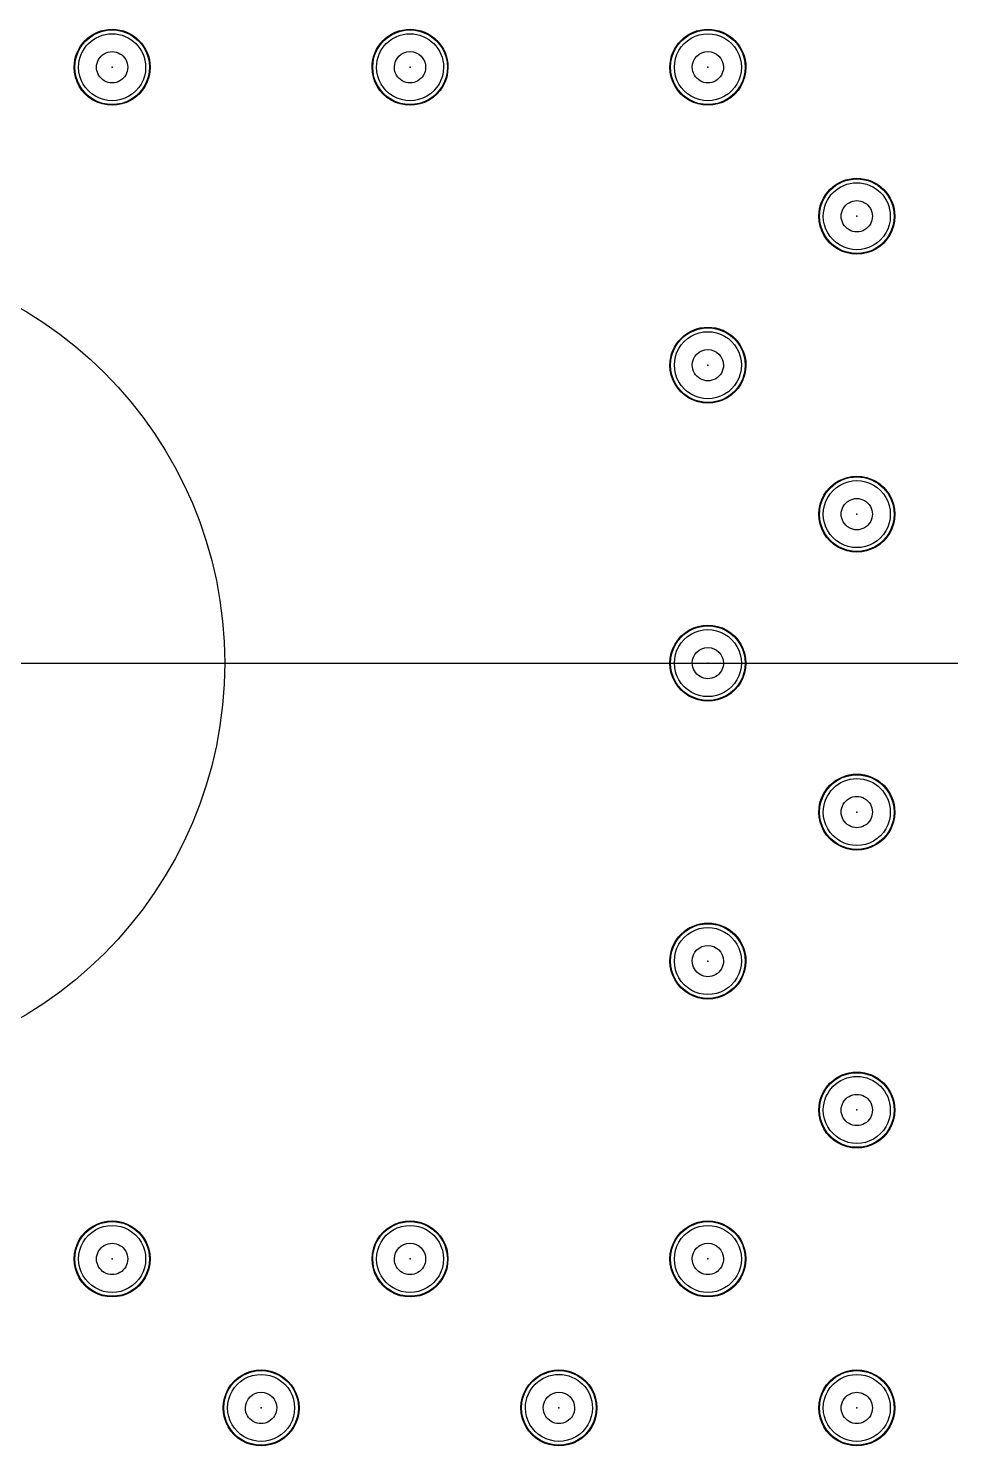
# Model space of a CAD drawing. Header units: millimetres. Extents: x 24815 to 37444, y -10619 to 6020.
# Drawn here: x 35051.74 to 35059.67, y 347.33 to 359.43 of the extents above; entities that cross this region are included whole.
import ezdxf

# ---------------------------------------------------------------- set-up
doc = ezdxf.new("R2010")
doc.units = ezdxf.units.MM
doc.linetypes.add('CENTER1', pattern=[10, 7, -1, 1, -1])

# ---------------------------------------------------------------- blocks, each defined once
blk = doc.blocks.new('A$C3CC6408C')
at = {"color": 2}
blk.add_line((-99.224, -39.4), (-79.724, -39.4), dxfattribs=at)
blk.add_line((-99.224, -39.4), (-79.724, -39.4), dxfattribs=at)
at = {"color": 2, "extrusion": (0, 0, -1)}
for centre, major_axis, start_param, end_param in [((-86.934, -34.32), (0.229, 0.229), 3.926991, 7.068583), ((-86.934, -34.32), (0.229, 0.229), 3.926991, 7.068583), ((-86.934, -34.32), (-0.225, 0.225), 5.497787, 8.63938), ((-86.934, -34.32), (-0.225, 0.225), 5.497787, 8.63938), ((-84.394, -34.32), (0.229, 0.229), 3.926991, 7.068583), ((-84.394, -34.32), (0.229, 0.229), 3.926991, 7.068583), ((-84.394, -34.32), (-0.225, 0.225), 5.497787, 8.63938), ((-84.394, -34.32), (-0.225, 0.225), 5.497787, 8.63938), ((-81.854, -34.32), (0.229, 0.229), 3.926991, 7.068583), ((-81.854, -34.32), (0.229, 0.229), 3.926991, 7.068583), ((-81.854, -34.32), (-0.225, 0.225), 5.497787, 8.63938), ((-81.854, -34.32), (-0.225, 0.225), 5.497787, 8.63938), ((-86.934, -34.32), (0.202, 0.202), 3.926991, 7.068583), ((-86.934, -34.32), (0.202, 0.202), 3.926991, 7.068583), ((-86.934, -34.32), (0.202, 0.202), 3.926991, 7.068583), ((-86.934, -34.32), (0.202, 0.202), 3.926991, 7.068583), ((-86.934, -34.32), (0.202, 0.202), 3.926991, 7.068583), ((-86.934, -34.32), (0.202, 0.202), 3.926991, 7.068583), ((-86.934, -34.32), (0.202, 0.202), 3.926991, 7.068583), ((-86.934, -34.32), (0.202, 0.202), 3.926991, 7.068583), ((-86.934, -34.32), (0.202, 0.202), 3.926991, 7.068583), ((-86.934, -34.32), (0.202, 0.202), 3.926991, 7.068583), ((-86.934, -34.32), (0.202, 0.202), 3.926991, 7.068583), ((-84.394, -34.32), (0.202, 0.202), 3.926991, 7.068583), ((-84.394, -34.32), (0.202, 0.202), 3.926991, 7.068583), ((-84.394, -34.32), (0.202, 0.202), 3.926991, 7.068583), ((-84.394, -34.32), (0.202, 0.202), 3.926991, 7.068583), ((-84.394, -34.32), (0.202, 0.202), 3.926991, 7.068583), ((-84.394, -34.32), (0.202, 0.202), 3.926991, 7.068583), ((-84.394, -34.32), (0.202, 0.202), 3.926991, 7.068583), ((-84.394, -34.32), (0.202, 0.202), 3.926991, 7.068583), ((-84.394, -34.32), (0.202, 0.202), 3.926991, 7.068583), ((-84.394, -34.32), (0.202, 0.202), 3.926991, 7.068583), ((-84.394, -34.32), (0.202, 0.202), 3.926991, 7.068583), ((-81.854, -34.32), (-0.202, 0.202), 5.497787, 8.63938), ((-81.854, -34.32), (-0.202, 0.202), 5.497787, 8.63938), ((-81.854, -34.32), (-0.202, 0.202), 5.497787, 8.63938), ((-81.854, -34.32), (-0.202, 0.202), 5.497787, 8.63938), ((-81.854, -34.32), (-0.202, 0.202), 5.497787, 8.63938), ((-81.854, -34.32), (-0.202, 0.202), 5.497787, 8.63938), ((-81.854, -34.32), (-0.202, 0.202), 5.497787, 8.63938), ((-81.854, -34.32), (-0.202, 0.202), 5.497787, 8.63938), ((-81.854, -34.32), (-0.202, 0.202), 5.497787, 8.63938), ((-81.854, -34.32), (-0.202, 0.202), 5.497787, 8.63938), ((-81.854, -34.32), (-0.202, 0.202), 5.497787, 8.63938), ((-86.934, -34.32), (-0.0943, 0.0943), 5.497787, 8.63938), ((-86.934, -34.32), (-0.0943, 0.0943), 5.497787, 8.63938), ((-84.394, -34.32), (0.0943, 0.0943), 3.926991, 7.068583), ((-84.394, -34.32), (0.0943, 0.0943), 3.926991, 7.068583), ((-81.854, -34.32), (0.0943, 0.0943), 3.926991, 7.068583), ((-81.854, -34.32), (0.0943, 0.0943), 3.926991, 7.068583), ((-86.934, -34.32), (0.229, 0.229), 0.785398, 3.926991), ((-86.934, -34.32), (0.229, 0.229), 0.785398, 3.926991), ((-86.934, -34.32), (0.225, 0.225), 0.785398, 3.926991), ((-86.934, -34.32), (0.225, 0.225), 0.785398, 3.926991), ((-86.934, -34.32), (0.202, 0.202), 0.785398, 3.926991), ((-86.934, -34.32), (0.202, 0.202), 0.785398, 3.926991), ((-86.934, -34.32), (0.202, 0.202), 0.785398, 3.926991), ((-86.934, -34.32), (0.202, 0.202), 0.785398, 3.926991), ((-86.934, -34.32), (0.202, 0.202), 0.785398, 3.926991), ((-86.934, -34.32), (0.202, 0.202), 0.785398, 3.926991), ((-86.934, -34.32), (0.202, 0.202), 0.785398, 3.926991), ((-86.934, -34.32), (0.202, 0.202), 0.785398, 3.926991), ((-86.934, -34.32), (0.202, 0.202), 0.785398, 3.926991), ((-86.934, -34.32), (0.202, 0.202), 0.785398, 3.926991), ((-86.934, -34.32), (0.202, 0.202), 0.785398, 3.926991), ((-86.934, -34.32), (0.0943, 0.0943), 0.785398, 3.926991), ((-86.934, -34.32), (0.0943, 0.0943), 0.785398, 3.926991), ((-84.394, -34.32), (0.229, 0.229), 0.785398, 3.926991), ((-84.394, -34.32), (0.229, 0.229), 0.785398, 3.926991), ((-84.394, -34.32), (-0.225, 0.225), 2.356194, 5.497787), ((-84.394, -34.32), (-0.225, 0.225), 2.356194, 5.497787), ((-84.394, -34.32), (-0.202, 0.202), 2.356194, 5.497787), ((-84.394, -34.32), (-0.202, 0.202), 2.356194, 5.497787), ((-84.394, -34.32), (-0.202, 0.202), 2.356194, 5.497787), ((-84.394, -34.32), (-0.202, 0.202), 2.356194, 5.497787), ((-84.394, -34.32), (-0.202, 0.202), 2.356194, 5.497787), ((-84.394, -34.32), (-0.202, 0.202), 2.356194, 5.497787), ((-84.394, -34.32), (-0.202, 0.202), 2.356194, 5.497787), ((-84.394, -34.32), (-0.202, 0.202), 2.356194, 5.497787), ((-84.394, -34.32), (-0.202, 0.202), 2.356194, 5.497787), ((-84.394, -34.32), (-0.202, 0.202), 2.356194, 5.497787), ((-84.394, -34.32), (-0.202, 0.202), 2.356194, 5.497787), ((-84.394, -34.32), (0.0943, 0.0943), 0.785398, 3.926991), ((-84.394, -34.32), (0.0943, 0.0943), 0.785398, 3.926991), ((-81.854, -34.32), (0.229, 0.229), 0.785398, 3.926991), ((-81.854, -34.32), (0.229, 0.229), 0.785398, 3.926991), ((-81.854, -34.32), (-0.225, 0.225), 2.356194, 5.497787), ((-81.854, -34.32), (-0.225, 0.225), 2.356194, 5.497787), ((-81.854, -34.32), (-0.202, 0.202), 2.356194, 5.497787), ((-81.854, -34.32), (-0.202, 0.202), 2.356194, 5.497787), ((-81.854, -34.32), (-0.202, 0.202), 2.356194, 5.497787), ((-81.854, -34.32), (-0.202, 0.202), 2.356194, 5.497787), ((-81.854, -34.32), (-0.202, 0.202), 2.356194, 5.497787), ((-81.854, -34.32), (-0.202, 0.202), 2.356194, 5.497787), ((-81.854, -34.32), (-0.202, 0.202), 2.356194, 5.497787), ((-81.854, -34.32), (-0.202, 0.202), 2.356194, 5.497787), ((-81.854, -34.32), (-0.202, 0.202), 2.356194, 5.497787), ((-81.854, -34.32), (-0.202, 0.202), 2.356194, 5.497787), ((-81.854, -34.32), (-0.202, 0.202), 2.356194, 5.497787), ((-81.854, -34.32), (0.0943, 0.0943), 0.785398, 3.926991), ((-81.854, -34.32), (0.0943, 0.0943), 0.785398, 3.926991), ((-80.584, -35.59), (0.229, 0.229), 3.926991, 7.068583), ((-80.584, -35.59), (0.229, 0.229), 3.926991, 7.068583), ((-80.584, -35.59), (0.225, 0.225), 3.926991, 7.068583), ((-80.584, -35.59), (0.225, 0.225), 3.926991, 7.068583), ((-80.584, -35.59), (0.202, 0.202), 3.926991, 7.068583), ((-80.584, -35.59), (0.202, 0.202), 3.926991, 7.068583), ((-80.584, -35.59), (0.202, 0.202), 3.926991, 7.068583), ((-80.584, -35.59), (0.202, 0.202), 3.926991, 7.068583), ((-80.584, -35.59), (0.202, 0.202), 3.926991, 7.068583), ((-80.584, -35.59), (0.202, 0.202), 3.926991, 7.068583), ((-80.584, -35.59), (0.202, 0.202), 3.926991, 7.068583), ((-80.584, -35.59), (0.202, 0.202), 3.926991, 7.068583), ((-80.584, -35.59), (0.202, 0.202), 3.926991, 7.068583), ((-80.584, -35.59), (0.202, 0.202), 3.926991, 7.068583), ((-80.584, -35.59), (0.202, 0.202), 3.926991, 7.068583), ((-80.584, -35.59), (-0.0943, 0.0943), 5.497787, 8.63938), ((-80.584, -35.59), (-0.0943, 0.0943), 5.497787, 8.63938), ((-80.584, -35.59), (-0.229, 0.229), 2.356194, 5.497787), ((-80.584, -35.59), (-0.229, 0.229), 2.356194, 5.497787), ((-80.584, -35.59), (0.225, 0.225), 0.785398, 3.926991), ((-80.584, -35.59), (0.225, 0.225), 0.785398, 3.926991), ((-80.584, -35.59), (0.202, 0.202), 0.785398, 3.926991), ((-80.584, -35.59), (0.202, 0.202), 0.785398, 3.926991), ((-80.584, -35.59), (0.202, 0.202), 0.785398, 3.926991), ((-80.584, -35.59), (0.202, 0.202), 0.785398, 3.926991), ((-80.584, -35.59), (0.202, 0.202), 0.785398, 3.926991), ((-80.584, -35.59), (0.202, 0.202), 0.785398, 3.926991), ((-80.584, -35.59), (0.202, 0.202), 0.785398, 3.926991), ((-80.584, -35.59), (0.202, 0.202), 0.785398, 3.926991), ((-80.584, -35.59), (0.202, 0.202), 0.785398, 3.926991), ((-80.584, -35.59), (0.202, 0.202), 0.785398, 3.926991), ((-80.584, -35.59), (0.202, 0.202), 0.785398, 3.926991), ((-80.584, -35.59), (0.0943, 0.0943), 0.785398, 3.926991), ((-80.584, -35.59), (0.0943, 0.0943), 0.785398, 3.926991), ((-81.854, -36.86), (0.229, 0.229), 3.926991, 7.068583), ((-81.854, -36.86), (0.229, 0.229), 3.926991, 7.068583), ((-81.854, -36.86), (-0.225, 0.225), 5.497787, 8.63938), ((-81.854, -36.86), (-0.225, 0.225), 5.497787, 8.63938), ((-81.854, -36.86), (-0.202, 0.202), 5.497787, 8.63938), ((-81.854, -36.86), (-0.202, 0.202), 5.497787, 8.63938), ((-81.854, -36.86), (-0.202, 0.202), 5.497787, 8.63938), ((-81.854, -36.86), (-0.202, 0.202), 5.497787, 8.63938), ((-81.854, -36.86), (-0.202, 0.202), 5.497787, 8.63938), ((-81.854, -36.86), (-0.202, 0.202), 5.497787, 8.63938), ((-81.854, -36.86), (-0.202, 0.202), 5.497787, 8.63938), ((-81.854, -36.86), (-0.202, 0.202), 5.497787, 8.63938), ((-81.854, -36.86), (-0.202, 0.202), 5.497787, 8.63938), ((-81.854, -36.86), (-0.202, 0.202), 5.497787, 8.63938), ((-81.854, -36.86), (-0.202, 0.202), 5.497787, 8.63938), ((-81.854, -36.86), (0.0943, 0.0943), 3.926991, 7.068583), ((-81.854, -36.86), (0.0943, 0.0943), 3.926991, 7.068583), ((-81.854, -36.86), (-0.229, 0.229), 2.356194, 5.497787), ((-81.854, -36.86), (-0.229, 0.229), 2.356194, 5.497787), ((-81.854, -36.86), (-0.225, 0.225), 2.356194, 5.497787), ((-81.854, -36.86), (-0.225, 0.225), 2.356194, 5.497787), ((-81.854, -36.86), (-0.202, 0.202), 2.356194, 5.497787), ((-81.854, -36.86), (-0.202, 0.202), 2.356194, 5.497787), ((-81.854, -36.86), (-0.202, 0.202), 2.356194, 5.497787), ((-81.854, -36.86), (-0.202, 0.202), 2.356194, 5.497787), ((-81.854, -36.86), (-0.202, 0.202), 2.356194, 5.497787), ((-81.854, -36.86), (-0.202, 0.202), 2.356194, 5.497787), ((-81.854, -36.86), (-0.202, 0.202), 2.356194, 5.497787), ((-81.854, -36.86), (-0.202, 0.202), 2.356194, 5.497787), ((-81.854, -36.86), (-0.202, 0.202), 2.356194, 5.497787), ((-81.854, -36.86), (-0.202, 0.202), 2.356194, 5.497787), ((-81.854, -36.86), (-0.202, 0.202), 2.356194, 5.497787), ((-81.854, -36.86), (0.0943, 0.0943), 0.785398, 3.926991), ((-81.854, -36.86), (0.0943, 0.0943), 0.785398, 3.926991), ((-80.584, -38.13), (-0.229, 0.229), 5.497787, 8.63938), ((-80.584, -38.13), (-0.229, 0.229), 5.497787, 8.63938), ((-80.584, -38.13), (0.225, 0.225), 3.926991, 7.068583), ((-80.584, -38.13), (0.225, 0.225), 3.926991, 7.068583), ((-80.584, -38.13), (-0.202, 0.202), 5.497787, 8.63938), ((-80.584, -38.13), (-0.202, 0.202), 5.497787, 8.63938), ((-80.584, -38.13), (-0.202, 0.202), 5.497787, 8.63938), ((-80.584, -38.13), (-0.202, 0.202), 5.497787, 8.63938), ((-80.584, -38.13), (-0.202, 0.202), 5.497787, 8.63938), ((-80.584, -38.13), (-0.202, 0.202), 5.497787, 8.63938), ((-80.584, -38.13), (-0.202, 0.202), 5.497787, 8.63938), ((-80.584, -38.13), (-0.202, 0.202), 5.497787, 8.63938), ((-80.584, -38.13), (-0.202, 0.202), 5.497787, 8.63938), ((-80.584, -38.13), (-0.202, 0.202), 5.497787, 8.63938), ((-80.584, -38.13), (-0.202, 0.202), 5.497787, 8.63938), ((-80.584, -38.13), (-0.0943, 0.0943), 5.497787, 8.63938), ((-80.584, -38.13), (-0.0943, 0.0943), 5.497787, 8.63938), ((-80.584, -38.13), (0.229, 0.229), 0.785398, 3.926991), ((-80.584, -38.13), (0.229, 0.229), 0.785398, 3.926991), ((-80.584, -38.13), (0.225, 0.225), 0.785398, 3.926991), ((-80.584, -38.13), (0.225, 0.225), 0.785398, 3.926991), ((-80.584, -38.13), (0.202, 0.202), 0.785398, 3.926991), ((-80.584, -38.13), (0.202, 0.202), 0.785398, 3.926991), ((-80.584, -38.13), (0.202, 0.202), 0.785398, 3.926991), ((-80.584, -38.13), (0.202, 0.202), 0.785398, 3.926991), ((-80.584, -38.13), (0.202, 0.202), 0.785398, 3.926991), ((-80.584, -38.13), (0.202, 0.202), 0.785398, 3.926991), ((-80.584, -38.13), (0.202, 0.202), 0.785398, 3.926991), ((-80.584, -38.13), (0.202, 0.202), 0.785398, 3.926991), ((-80.584, -38.13), (0.202, 0.202), 0.785398, 3.926991), ((-80.584, -38.13), (0.202, 0.202), 0.785398, 3.926991), ((-80.584, -38.13), (0.202, 0.202), 0.785398, 3.926991), ((-80.584, -38.13), (0.0943, 0.0943), 0.785398, 3.926991), ((-80.584, -38.13), (0.0943, 0.0943), 0.785398, 3.926991), ((-81.854, -39.4), (-0.229, 0.229), 5.497787, 8.63938), ((-81.854, -39.4), (-0.229, 0.229), 5.497787, 8.63938), ((-81.854, -39.4), (-0.225, 0.225), 5.497787, 8.63938), ((-81.854, -39.4), (-0.225, 0.225), 5.497787, 8.63938), ((-81.854, -39.4), (-0.202, 0.202), 5.497787, 8.63938), ((-81.854, -39.4), (-0.202, 0.202), 5.497787, 8.63938), ((-81.854, -39.4), (-0.202, 0.202), 5.497787, 8.63938), ((-81.854, -39.4), (-0.202, 0.202), 5.497787, 8.63938), ((-81.854, -39.4), (-0.202, 0.202), 5.497787, 8.63938), ((-81.854, -39.4), (-0.202, 0.202), 5.497787, 8.63938), ((-81.854, -39.4), (-0.202, 0.202), 5.497787, 8.63938), ((-81.854, -39.4), (-0.202, 0.202), 5.497787, 8.63938), ((-81.854, -39.4), (-0.202, 0.202), 5.497787, 8.63938), ((-81.854, -39.4), (-0.202, 0.202), 5.497787, 8.63938), ((-81.854, -39.4), (-0.202, 0.202), 5.497787, 8.63938), ((-81.854, -39.4), (0.0943, 0.0943), 3.926991, 7.068583), ((-81.854, -39.4), (0.0943, 0.0943), 3.926991, 7.068583), ((-81.854, -39.4), (0.229, 0.229), 0.785398, 3.926991), ((-81.854, -39.4), (0.229, 0.229), 0.785398, 3.926991), ((-81.854, -39.4), (-0.225, 0.225), 2.356194, 5.497787), ((-81.854, -39.4), (-0.225, 0.225), 2.356194, 5.497787), ((-81.854, -39.4), (-0.202, 0.202), 2.356194, 5.497787), ((-81.854, -39.4), (-0.202, 0.202), 2.356194, 5.497787), ((-81.854, -39.4), (-0.202, 0.202), 2.356194, 5.497787), ((-81.854, -39.4), (-0.202, 0.202), 2.356194, 5.497787), ((-81.854, -39.4), (-0.202, 0.202), 2.356194, 5.497787), ((-81.854, -39.4), (-0.202, 0.202), 2.356194, 5.497787), ((-81.854, -39.4), (-0.202, 0.202), 2.356194, 5.497787), ((-81.854, -39.4), (-0.202, 0.202), 2.356194, 5.497787), ((-81.854, -39.4), (-0.202, 0.202), 2.356194, 5.497787), ((-81.854, -39.4), (-0.202, 0.202), 2.356194, 5.497787), ((-81.854, -39.4), (-0.202, 0.202), 2.356194, 5.497787), ((-81.854, -39.4), (0.0943, 0.0943), 0.785398, 3.926991), ((-81.854, -39.4), (0.0943, 0.0943), 0.785398, 3.926991), ((-80.584, -40.67), (0.229, 0.229), 3.926991, 7.068583), ((-80.584, -40.67), (0.229, 0.229), 3.926991, 7.068583), ((-80.584, -40.67), (-0.225, 0.225), 5.497787, 8.63938), ((-80.584, -40.67), (-0.225, 0.225), 5.497787, 8.63938), ((-80.584, -40.67), (0.202, 0.202), 3.926991, 7.068583), ((-80.584, -40.67), (0.202, 0.202), 3.926991, 7.068583), ((-80.584, -40.67), (0.202, 0.202), 3.926991, 7.068583), ((-80.584, -40.67), (0.202, 0.202), 3.926991, 7.068583), ((-80.584, -40.67), (0.202, 0.202), 3.926991, 7.068583), ((-80.584, -40.67), (0.202, 0.202), 3.926991, 7.068583), ((-80.584, -40.67), (0.202, 0.202), 3.926991, 7.068583), ((-80.584, -40.67), (0.202, 0.202), 3.926991, 7.068583), ((-80.584, -40.67), (0.202, 0.202), 3.926991, 7.068583), ((-80.584, -40.67), (0.202, 0.202), 3.926991, 7.068583), ((-80.584, -40.67), (0.202, 0.202), 3.926991, 7.068583), ((-80.584, -40.67), (-0.0943, 0.0943), 5.497787, 8.63938), ((-80.584, -40.67), (-0.0943, 0.0943), 5.497787, 8.63938), ((-80.584, -40.67), (0.229, 0.229), 0.785398, 3.926991), ((-80.584, -40.67), (0.229, 0.229), 0.785398, 3.926991), ((-80.584, -40.67), (0.225, 0.225), 0.785398, 3.926991), ((-80.584, -40.67), (0.225, 0.225), 0.785398, 3.926991), ((-80.584, -40.67), (0.202, 0.202), 0.785398, 3.926991), ((-80.584, -40.67), (0.202, 0.202), 0.785398, 3.926991), ((-80.584, -40.67), (0.202, 0.202), 0.785398, 3.926991), ((-80.584, -40.67), (0.202, 0.202), 0.785398, 3.926991), ((-80.584, -40.67), (0.202, 0.202), 0.785398, 3.926991), ((-80.584, -40.67), (0.202, 0.202), 0.785398, 3.926991), ((-80.584, -40.67), (0.202, 0.202), 0.785398, 3.926991), ((-80.584, -40.67), (0.202, 0.202), 0.785398, 3.926991), ((-80.584, -40.67), (0.202, 0.202), 0.785398, 3.926991), ((-80.584, -40.67), (0.202, 0.202), 0.785398, 3.926991), ((-80.584, -40.67), (0.202, 0.202), 0.785398, 3.926991), ((-80.584, -40.67), (0.0943, 0.0943), 0.785398, 3.926991), ((-80.584, -40.67), (0.0943, 0.0943), 0.785398, 3.926991), ((-81.854, -41.94), (0.229, 0.229), 3.926991, 7.068583), ((-81.854, -41.94), (0.229, 0.229), 3.926991, 7.068583), ((-81.854, -41.94), (-0.225, 0.225), 5.497787, 8.63938), ((-81.854, -41.94), (-0.225, 0.225), 5.497787, 8.63938), ((-81.854, -41.94), (-0.202, 0.202), 5.497787, 8.63938), ((-81.854, -41.94), (-0.202, 0.202), 5.497787, 8.63938), ((-81.854, -41.94), (-0.202, 0.202), 5.497787, 8.63938), ((-81.854, -41.94), (-0.202, 0.202), 5.497787, 8.63938), ((-81.854, -41.94), (-0.202, 0.202), 5.497787, 8.63938), ((-81.854, -41.94), (-0.202, 0.202), 5.497787, 8.63938), ((-81.854, -41.94), (-0.202, 0.202), 5.497787, 8.63938), ((-81.854, -41.94), (-0.202, 0.202), 5.497787, 8.63938), ((-81.854, -41.94), (-0.202, 0.202), 5.497787, 8.63938), ((-81.854, -41.94), (-0.202, 0.202), 5.497787, 8.63938), ((-81.854, -41.94), (-0.202, 0.202), 5.497787, 8.63938), ((-81.854, -41.94), (0.0943, 0.0943), 3.926991, 7.068583), ((-81.854, -41.94), (0.0943, 0.0943), 3.926991, 7.068583), ((-81.854, -41.94), (-0.229, 0.229), 2.356194, 5.497787), ((-81.854, -41.94), (-0.229, 0.229), 2.356194, 5.497787), ((-81.854, -41.94), (-0.225, 0.225), 2.356194, 5.497787), ((-81.854, -41.94), (-0.225, 0.225), 2.356194, 5.497787), ((-81.854, -41.94), (-0.202, 0.202), 2.356194, 5.497787), ((-81.854, -41.94), (-0.202, 0.202), 2.356194, 5.497787), ((-81.854, -41.94), (-0.202, 0.202), 2.356194, 5.497787), ((-81.854, -41.94), (-0.202, 0.202), 2.356194, 5.497787), ((-81.854, -41.94), (-0.202, 0.202), 2.356194, 5.497787), ((-81.854, -41.94), (-0.202, 0.202), 2.356194, 5.497787), ((-81.854, -41.94), (-0.202, 0.202), 2.356194, 5.497787), ((-81.854, -41.94), (-0.202, 0.202), 2.356194, 5.497787), ((-81.854, -41.94), (-0.202, 0.202), 2.356194, 5.497787), ((-81.854, -41.94), (-0.202, 0.202), 2.356194, 5.497787), ((-81.854, -41.94), (-0.202, 0.202), 2.356194, 5.497787), ((-81.854, -41.94), (0.0943, 0.0943), 0.785398, 3.926991), ((-81.854, -41.94), (0.0943, 0.0943), 0.785398, 3.926991), ((-80.584, -43.21), (0.229, 0.229), 3.926991, 7.068583), ((-80.584, -43.21), (0.229, 0.229), 3.926991, 7.068583), ((-80.584, -43.21), (0.225, 0.225), 3.926991, 7.068583), ((-80.584, -43.21), (0.225, 0.225), 3.926991, 7.068583), ((-80.584, -43.21), (0.202, 0.202), 3.926991, 7.068583), ((-80.584, -43.21), (0.202, 0.202), 3.926991, 7.068583), ((-80.584, -43.21), (0.202, 0.202), 3.926991, 7.068583), ((-80.584, -43.21), (0.202, 0.202), 3.926991, 7.068583), ((-80.584, -43.21), (0.202, 0.202), 3.926991, 7.068583), ((-80.584, -43.21), (0.202, 0.202), 3.926991, 7.068583), ((-80.584, -43.21), (0.202, 0.202), 3.926991, 7.068583), ((-80.584, -43.21), (0.202, 0.202), 3.926991, 7.068583), ((-80.584, -43.21), (0.202, 0.202), 3.926991, 7.068583), ((-80.584, -43.21), (0.202, 0.202), 3.926991, 7.068583), ((-80.584, -43.21), (0.202, 0.202), 3.926991, 7.068583), ((-80.584, -43.21), (-0.0943, 0.0943), 5.497787, 8.63938), ((-80.584, -43.21), (-0.0943, 0.0943), 5.497787, 8.63938), ((-80.584, -43.21), (-0.229, 0.229), 2.356194, 5.497787), ((-80.584, -43.21), (-0.229, 0.229), 2.356194, 5.497787), ((-80.584, -43.21), (0.225, 0.225), 0.785398, 3.926991), ((-80.584, -43.21), (0.225, 0.225), 0.785398, 3.926991), ((-80.584, -43.21), (0.202, 0.202), 0.785398, 3.926991), ((-80.584, -43.21), (0.202, 0.202), 0.785398, 3.926991), ((-80.584, -43.21), (0.202, 0.202), 0.785398, 3.926991), ((-80.584, -43.21), (0.202, 0.202), 0.785398, 3.926991), ((-80.584, -43.21), (0.202, 0.202), 0.785398, 3.926991), ((-80.584, -43.21), (0.202, 0.202), 0.785398, 3.926991), ((-80.584, -43.21), (0.202, 0.202), 0.785398, 3.926991), ((-80.584, -43.21), (0.202, 0.202), 0.785398, 3.926991), ((-80.584, -43.21), (0.202, 0.202), 0.785398, 3.926991), ((-80.584, -43.21), (0.202, 0.202), 0.785398, 3.926991), ((-80.584, -43.21), (0.202, 0.202), 0.785398, 3.926991), ((-80.584, -43.21), (0.0943, 0.0943), 0.785398, 3.926991), ((-80.584, -43.21), (0.0943, 0.0943), 0.785398, 3.926991), ((-86.934, -44.48), (-0.229, 0.229), 5.497787, 8.63938), ((-86.934, -44.48), (-0.229, 0.229), 5.497787, 8.63938), ((-86.934, -44.48), (0.225, 0.225), 3.926991, 7.068583), ((-86.934, -44.48), (0.225, 0.225), 3.926991, 7.068583), ((-84.394, -44.48), (-0.229, 0.229), 5.497787, 8.63938), ((-84.394, -44.48), (-0.229, 0.229), 5.497787, 8.63938), ((-84.394, -44.48), (0.225, 0.225), 3.926991, 7.068583), ((-84.394, -44.48), (0.225, 0.225), 3.926991, 7.068583), ((-81.854, -44.48), (-0.229, 0.229), 5.497787, 8.63938), ((-81.854, -44.48), (-0.229, 0.229), 5.497787, 8.63938), ((-81.854, -44.48), (-0.225, 0.225), 5.497787, 8.63938), ((-81.854, -44.48), (-0.225, 0.225), 5.497787, 8.63938), ((-86.934, -44.48), (-0.202, 0.202), 5.497787, 8.63938), ((-86.934, -44.48), (-0.202, 0.202), 5.497787, 8.63938), ((-86.934, -44.48), (-0.202, 0.202), 5.497787, 8.63938), ((-86.934, -44.48), (-0.202, 0.202), 5.497787, 8.63938), ((-86.934, -44.48), (-0.202, 0.202), 5.497787, 8.63938), ((-86.934, -44.48), (-0.202, 0.202), 5.497787, 8.63938), ((-86.934, -44.48), (-0.202, 0.202), 5.497787, 8.63938), ((-86.934, -44.48), (-0.202, 0.202), 5.497787, 8.63938), ((-86.934, -44.48), (-0.202, 0.202), 5.497787, 8.63938), ((-86.934, -44.48), (-0.202, 0.202), 5.497787, 8.63938), ((-86.934, -44.48), (-0.202, 0.202), 5.497787, 8.63938), ((-84.394, -44.48), (-0.202, 0.202), 5.497787, 8.63938), ((-84.394, -44.48), (-0.202, 0.202), 5.497787, 8.63938), ((-84.394, -44.48), (-0.202, 0.202), 5.497787, 8.63938), ((-84.394, -44.48), (-0.202, 0.202), 5.497787, 8.63938), ((-84.394, -44.48), (-0.202, 0.202), 5.497787, 8.63938), ((-84.394, -44.48), (-0.202, 0.202), 5.497787, 8.63938), ((-84.394, -44.48), (-0.202, 0.202), 5.497787, 8.63938), ((-84.394, -44.48), (-0.202, 0.202), 5.497787, 8.63938), ((-84.394, -44.48), (-0.202, 0.202), 5.497787, 8.63938), ((-84.394, -44.48), (-0.202, 0.202), 5.497787, 8.63938), ((-84.394, -44.48), (-0.202, 0.202), 5.497787, 8.63938), ((-81.854, -44.48), (-0.202, 0.202), 5.497787, 8.63938), ((-81.854, -44.48), (-0.202, 0.202), 5.497787, 8.63938), ((-81.854, -44.48), (-0.202, 0.202), 5.497787, 8.63938), ((-81.854, -44.48), (-0.202, 0.202), 5.497787, 8.63938), ((-81.854, -44.48), (-0.202, 0.202), 5.497787, 8.63938), ((-81.854, -44.48), (-0.202, 0.202), 5.497787, 8.63938), ((-81.854, -44.48), (-0.202, 0.202), 5.497787, 8.63938), ((-81.854, -44.48), (-0.202, 0.202), 5.497787, 8.63938), ((-81.854, -44.48), (-0.202, 0.202), 5.497787, 8.63938), ((-81.854, -44.48), (-0.202, 0.202), 5.497787, 8.63938), ((-81.854, -44.48), (-0.202, 0.202), 5.497787, 8.63938), ((-86.934, -44.48), (-0.0943, 0.0943), 5.497787, 8.63938), ((-86.934, -44.48), (-0.0943, 0.0943), 5.497787, 8.63938), ((-84.394, -44.48), (0.0943, 0.0943), 3.926991, 7.068583), ((-84.394, -44.48), (0.0943, 0.0943), 3.926991, 7.068583), ((-81.854, -44.48), (0.0943, 0.0943), 3.926991, 7.068583), ((-81.854, -44.48), (0.0943, 0.0943), 3.926991, 7.068583), ((-86.934, -44.48), (0.229, 0.229), 0.785398, 3.926991), ((-86.934, -44.48), (0.229, 0.229), 0.785398, 3.926991), ((-86.934, -44.48), (0.225, 0.225), 0.785398, 3.926991), ((-86.934, -44.48), (0.225, 0.225), 0.785398, 3.926991), ((-86.934, -44.48), (0.202, 0.202), 0.785398, 3.926991), ((-86.934, -44.48), (0.202, 0.202), 0.785398, 3.926991), ((-86.934, -44.48), (0.202, 0.202), 0.785398, 3.926991), ((-86.934, -44.48), (0.202, 0.202), 0.785398, 3.926991), ((-86.934, -44.48), (0.202, 0.202), 0.785398, 3.926991), ((-86.934, -44.48), (0.202, 0.202), 0.785398, 3.926991), ((-86.934, -44.48), (0.202, 0.202), 0.785398, 3.926991), ((-86.934, -44.48), (0.202, 0.202), 0.785398, 3.926991), ((-86.934, -44.48), (0.202, 0.202), 0.785398, 3.926991), ((-86.934, -44.48), (0.202, 0.202), 0.785398, 3.926991), ((-86.934, -44.48), (0.202, 0.202), 0.785398, 3.926991), ((-86.934, -44.48), (0.0943, 0.0943), 0.785398, 3.926991), ((-86.934, -44.48), (0.0943, 0.0943), 0.785398, 3.926991), ((-84.394, -44.48), (0.229, 0.229), 0.785398, 3.926991), ((-84.394, -44.48), (0.229, 0.229), 0.785398, 3.926991), ((-84.394, -44.48), (-0.225, 0.225), 2.356194, 5.497787), ((-84.394, -44.48), (-0.225, 0.225), 2.356194, 5.497787), ((-84.394, -44.48), (-0.202, 0.202), 2.356194, 5.497787), ((-84.394, -44.48), (-0.202, 0.202), 2.356194, 5.497787), ((-84.394, -44.48), (-0.202, 0.202), 2.356194, 5.497787), ((-84.394, -44.48), (-0.202, 0.202), 2.356194, 5.497787), ((-84.394, -44.48), (-0.202, 0.202), 2.356194, 5.497787), ((-84.394, -44.48), (-0.202, 0.202), 2.356194, 5.497787), ((-84.394, -44.48), (-0.202, 0.202), 2.356194, 5.497787), ((-84.394, -44.48), (-0.202, 0.202), 2.356194, 5.497787), ((-84.394, -44.48), (-0.202, 0.202), 2.356194, 5.497787), ((-84.394, -44.48), (-0.202, 0.202), 2.356194, 5.497787), ((-84.394, -44.48), (-0.202, 0.202), 2.356194, 5.497787), ((-84.394, -44.48), (0.0943, 0.0943), 0.785398, 3.926991), ((-84.394, -44.48), (0.0943, 0.0943), 0.785398, 3.926991), ((-81.854, -44.48), (0.229, 0.229), 0.785398, 3.926991), ((-81.854, -44.48), (0.229, 0.229), 0.785398, 3.926991), ((-81.854, -44.48), (-0.225, 0.225), 2.356194, 5.497787), ((-81.854, -44.48), (-0.225, 0.225), 2.356194, 5.497787), ((-81.854, -44.48), (-0.202, 0.202), 2.356194, 5.497787), ((-81.854, -44.48), (-0.202, 0.202), 2.356194, 5.497787), ((-81.854, -44.48), (-0.202, 0.202), 2.356194, 5.497787), ((-81.854, -44.48), (-0.202, 0.202), 2.356194, 5.497787), ((-81.854, -44.48), (-0.202, 0.202), 2.356194, 5.497787), ((-81.854, -44.48), (-0.202, 0.202), 2.356194, 5.497787), ((-81.854, -44.48), (-0.202, 0.202), 2.356194, 5.497787), ((-81.854, -44.48), (-0.202, 0.202), 2.356194, 5.497787), ((-81.854, -44.48), (-0.202, 0.202), 2.356194, 5.497787), ((-81.854, -44.48), (-0.202, 0.202), 2.356194, 5.497787), ((-81.854, -44.48), (-0.202, 0.202), 2.356194, 5.497787), ((-81.854, -44.48), (0.0943, 0.0943), 0.785398, 3.926991), ((-81.854, -44.48), (0.0943, 0.0943), 0.785398, 3.926991), ((-85.664, -45.75), (-0.229, 0.229), 5.497787, 8.63938), ((-85.664, -45.75), (-0.229, 0.229), 5.497787, 8.63938), ((-85.664, -45.75), (-0.225, 0.225), 5.497787, 8.63938), ((-85.664, -45.75), (-0.225, 0.225), 5.497787, 8.63938), ((-85.664, -45.75), (-0.202, 0.202), 5.497787, 8.63938), ((-85.664, -45.75), (-0.202, 0.202), 5.497787, 8.63938), ((-85.664, -45.75), (-0.202, 0.202), 5.497787, 8.63938), ((-85.664, -45.75), (-0.202, 0.202), 5.497787, 8.63938), ((-85.664, -45.75), (-0.202, 0.202), 5.497787, 8.63938), ((-85.664, -45.75), (-0.202, 0.202), 5.497787, 8.63938), ((-85.664, -45.75), (-0.202, 0.202), 5.497787, 8.63938), ((-85.664, -45.75), (-0.202, 0.202), 5.497787, 8.63938), ((-85.664, -45.75), (-0.202, 0.202), 5.497787, 8.63938), ((-85.664, -45.75), (-0.202, 0.202), 5.497787, 8.63938), ((-85.664, -45.75), (-0.202, 0.202), 5.497787, 8.63938), ((-83.124, -45.75), (-0.229, 0.229), 5.497787, 8.63938), ((-83.124, -45.75), (-0.229, 0.229), 5.497787, 8.63938), ((-83.124, -45.75), (-0.225, 0.225), 5.497787, 8.63938), ((-83.124, -45.75), (-0.225, 0.225), 5.497787, 8.63938), ((-83.124, -45.75), (0.202, 0.202), 3.926991, 7.068583), ((-83.124, -45.75), (0.202, 0.202), 3.926991, 7.068583), ((-83.124, -45.75), (0.202, 0.202), 3.926991, 7.068583), ((-83.124, -45.75), (0.202, 0.202), 3.926991, 7.068583), ((-83.124, -45.75), (0.202, 0.202), 3.926991, 7.068583), ((-83.124, -45.75), (0.202, 0.202), 3.926991, 7.068583), ((-83.124, -45.75), (0.202, 0.202), 3.926991, 7.068583), ((-83.124, -45.75), (0.202, 0.202), 3.926991, 7.068583), ((-83.124, -45.75), (0.202, 0.202), 3.926991, 7.068583), ((-83.124, -45.75), (0.202, 0.202), 3.926991, 7.068583), ((-83.124, -45.75), (0.202, 0.202), 3.926991, 7.068583), ((-80.584, -45.75), (-0.229, 0.229), 5.497787, 8.63938), ((-80.584, -45.75), (-0.229, 0.229), 5.497787, 8.63938), ((-80.584, -45.75), (0.225, 0.225), 3.926991, 7.068583), ((-80.584, -45.75), (0.225, 0.225), 3.926991, 7.068583), ((-80.584, -45.75), (-0.202, 0.202), 5.497787, 8.63938), ((-80.584, -45.75), (-0.202, 0.202), 5.497787, 8.63938), ((-80.584, -45.75), (-0.202, 0.202), 5.497787, 8.63938), ((-80.584, -45.75), (-0.202, 0.202), 5.497787, 8.63938), ((-80.584, -45.75), (-0.202, 0.202), 5.497787, 8.63938), ((-80.584, -45.75), (-0.202, 0.202), 5.497787, 8.63938), ((-80.584, -45.75), (-0.202, 0.202), 5.497787, 8.63938), ((-80.584, -45.75), (-0.202, 0.202), 5.497787, 8.63938), ((-80.584, -45.75), (-0.202, 0.202), 5.497787, 8.63938), ((-80.584, -45.75), (-0.202, 0.202), 5.497787, 8.63938), ((-80.584, -45.75), (-0.202, 0.202), 5.497787, 8.63938), ((-85.664, -45.75), (0.0943, 0.0943), 3.926991, 7.068583), ((-85.664, -45.75), (0.0943, 0.0943), 3.926991, 7.068583), ((-83.124, -45.75), (0.0943, 0.0943), 3.926991, 7.068583), ((-83.124, -45.75), (0.0943, 0.0943), 3.926991, 7.068583), ((-80.584, -45.75), (-0.0943, 0.0943), 5.497787, 8.63938), ((-80.584, -45.75), (-0.0943, 0.0943), 5.497787, 8.63938), ((-85.664, -45.75), (0.229, 0.229), 0.785398, 3.926991), ((-85.664, -45.75), (0.229, 0.229), 0.785398, 3.926991), ((-85.664, -45.75), (0.225, 0.225), 0.785398, 3.926991), ((-85.664, -45.75), (0.225, 0.225), 0.785398, 3.926991), ((-85.664, -45.75), (0.202, 0.202), 0.785398, 3.926991), ((-85.664, -45.75), (0.202, 0.202), 0.785398, 3.926991), ((-85.664, -45.75), (0.202, 0.202), 0.785398, 3.926991), ((-85.664, -45.75), (0.202, 0.202), 0.785398, 3.926991), ((-85.664, -45.75), (0.202, 0.202), 0.785398, 3.926991), ((-85.664, -45.75), (0.202, 0.202), 0.785398, 3.926991), ((-85.664, -45.75), (0.202, 0.202), 0.785398, 3.926991), ((-85.664, -45.75), (0.202, 0.202), 0.785398, 3.926991), ((-85.664, -45.75), (0.202, 0.202), 0.785398, 3.926991), ((-85.664, -45.75), (0.202, 0.202), 0.785398, 3.926991), ((-85.664, -45.75), (0.202, 0.202), 0.785398, 3.926991), ((-85.664, -45.75), (0.0943, 0.0943), 0.785398, 3.926991), ((-85.664, -45.75), (0.0943, 0.0943), 0.785398, 3.926991), ((-83.124, -45.75), (0.229, 0.229), 0.785398, 3.926991), ((-83.124, -45.75), (0.229, 0.229), 0.785398, 3.926991), ((-83.124, -45.75), (0.225, 0.225), 0.785398, 3.926991), ((-83.124, -45.75), (0.225, 0.225), 0.785398, 3.926991), ((-83.124, -45.75), (0.202, 0.202), 0.785398, 3.926991), ((-83.124, -45.75), (0.202, 0.202), 0.785398, 3.926991), ((-83.124, -45.75), (0.202, 0.202), 0.785398, 3.926991), ((-83.124, -45.75), (0.202, 0.202), 0.785398, 3.926991), ((-83.124, -45.75), (0.202, 0.202), 0.785398, 3.926991), ((-83.124, -45.75), (0.202, 0.202), 0.785398, 3.926991), ((-83.124, -45.75), (0.202, 0.202), 0.785398, 3.926991), ((-83.124, -45.75), (0.202, 0.202), 0.785398, 3.926991), ((-83.124, -45.75), (0.202, 0.202), 0.785398, 3.926991), ((-83.124, -45.75), (0.202, 0.202), 0.785398, 3.926991), ((-83.124, -45.75), (0.202, 0.202), 0.785398, 3.926991), ((-83.124, -45.75), (-0.0943, 0.0943), 2.356194, 5.497787), ((-83.124, -45.75), (-0.0943, 0.0943), 2.356194, 5.497787), ((-80.584, -45.75), (0.229, 0.229), 0.785398, 3.926991), ((-80.584, -45.75), (0.229, 0.229), 0.785398, 3.926991), ((-80.584, -45.75), (0.225, 0.225), 0.785398, 3.926991), ((-80.584, -45.75), (0.225, 0.225), 0.785398, 3.926991), ((-80.584, -45.75), (0.202, 0.202), 0.785398, 3.926991), ((-80.584, -45.75), (0.202, 0.202), 0.785398, 3.926991), ((-80.584, -45.75), (0.202, 0.202), 0.785398, 3.926991), ((-80.584, -45.75), (0.202, 0.202), 0.785398, 3.926991), ((-80.584, -45.75), (0.202, 0.202), 0.785398, 3.926991), ((-80.584, -45.75), (0.202, 0.202), 0.785398, 3.926991), ((-80.584, -45.75), (0.202, 0.202), 0.785398, 3.926991), ((-80.584, -45.75), (0.202, 0.202), 0.785398, 3.926991), ((-80.584, -45.75), (0.202, 0.202), 0.785398, 3.926991), ((-80.584, -45.75), (0.202, 0.202), 0.785398, 3.926991), ((-80.584, -45.75), (0.202, 0.202), 0.785398, 3.926991), ((-80.584, -45.75), (0.0943, 0.0943), 0.785398, 3.926991), ((-80.584, -45.75), (0.0943, 0.0943), 0.785398, 3.926991)]:
    blk.add_ellipse(centre, major_axis=major_axis, ratio=1, start_param=start_param, end_param=end_param, dxfattribs=at)
at = {"color": 2}
for p in [(-86.934, -34.32), (-84.394, -34.32), (-81.854, -34.32), (-80.584, -35.59), (-81.854, -36.86), (-80.584, -38.13), (-81.854, -39.4), (-80.584, -40.67), (-81.854, -41.94), (-80.584, -43.21), (-86.934, -44.48), (-84.394, -44.48), (-81.854, -44.48), (-85.664, -45.75), (-83.124, -45.75), (-80.584, -45.75)]:
    blk.add_point(p, dxfattribs=at)
blk = doc.blocks.new('A$C43293707')
at = {"linetype": 'CENTER1'}
blk.add_line((120.5, 0), (131.5, 0), dxfattribs=at)
at = {"color": 1}
blk.add_circle((126, 0), 3.5, dxfattribs=at)
blk = doc.blocks.new('A$C2A0E6E33')
for name, p in [('A$C3CC6408C', (311.474, -35.1)), ('A$C43293707', (96, -74.5))]:
    blk.add_blockref(name, p)
blk = doc.blocks.new('A$C5DC13BC3')
blk.add_blockref('A$C2A0E6E33', (-347, -418.5))

msp = doc.modelspace()

# ---------------------------------------------------------------- block references
msp.add_blockref('A$C5DC13BC3', (35174.91675, 847.01411))

doc.saveas('drawing.dxf')
